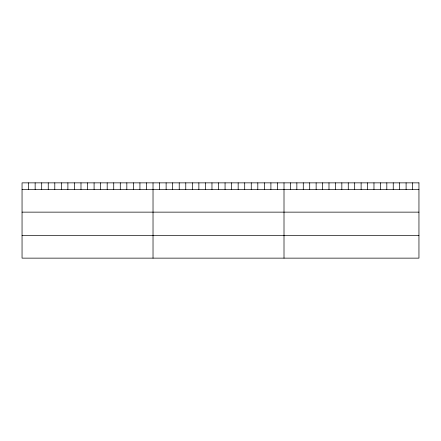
<?xml version="1.0" encoding="UTF-8"?>
<svg xmlns="http://www.w3.org/2000/svg" width="441" height="441" viewBox="0 0 441 441"><rect width="100%" height="100%" fill="white"/><g stroke="black" fill="none" stroke-linecap="round" stroke-linejoin="round"><path stroke-width="0.66" d="M22.05 189.481L418.95 189.481M22.05 212.138L418.95 212.138M22.05 235.483L418.95 235.483M412.522 182.861L412.522 189.481M406.1 182.861L406.1 189.481M399.673 182.861L399.673 189.481M393.245 182.861L393.245 189.481M386.818 182.861L386.818 189.481M380.396 182.861L380.396 189.481M373.968 182.861L373.968 189.481M367.54 182.861L367.54 189.481M361.118 182.861L361.118 189.481M354.691 182.861L354.691 189.481M348.263 182.861L348.263 189.481M341.836 182.861L341.836 189.481M335.414 182.861L335.414 189.481M328.986 182.861L328.986 189.481M322.558 182.861L322.558 189.481M316.136 182.861L316.136 189.481M309.709 182.861L309.709 189.481M303.281 182.861L303.281 189.481M296.854 182.861L296.854 189.481M290.432 182.861L290.432 189.481M284.004 182.861L284.004 258.139M277.455 182.861L277.455 189.481M270.906 182.861L270.906 189.481M264.357 182.861L264.357 189.481M257.809 182.861L257.809 189.481M251.26 182.861L251.26 189.481M244.711 182.861L244.711 189.481M238.162 182.861L238.162 189.481M231.613 182.861L231.613 189.481M225.064 182.861L225.064 189.481M218.516 182.861L218.516 189.481M211.967 182.861L211.967 189.481M205.418 182.861L205.418 189.481M198.869 182.861L198.869 189.481M192.32 182.861L192.32 189.481M185.771 182.861L185.771 189.481M179.222 182.861L179.222 189.481M172.674 182.861L172.674 189.481M166.125 182.861L166.125 189.481M159.576 182.861L159.576 189.481M153.027 182.861L153.027 258.139M146.478 182.861L146.478 189.481M139.929 182.861L139.929 189.481M133.38 182.861L133.38 189.481M126.832 182.861L126.832 189.481M120.283 182.861L120.283 189.481M113.734 182.861L113.734 189.481M107.185 182.861L107.185 189.481M100.636 182.861L100.636 189.481M94.087 182.861L94.087 189.481M87.539 182.861L87.539 189.481M80.99 182.861L80.99 189.481M74.441 182.861L74.441 189.481M67.892 182.861L67.892 189.481M61.343 182.861L61.343 189.481M54.794 182.861L54.794 189.481M48.245 182.861L48.245 189.481M41.697 182.861L41.697 189.481M35.148 182.861L35.148 189.481M28.599 182.861L28.599 189.481M418.95 182.861L22.05 182.861L22.05 258.139L418.95 258.139L418.95 182.861"/></g></svg>
